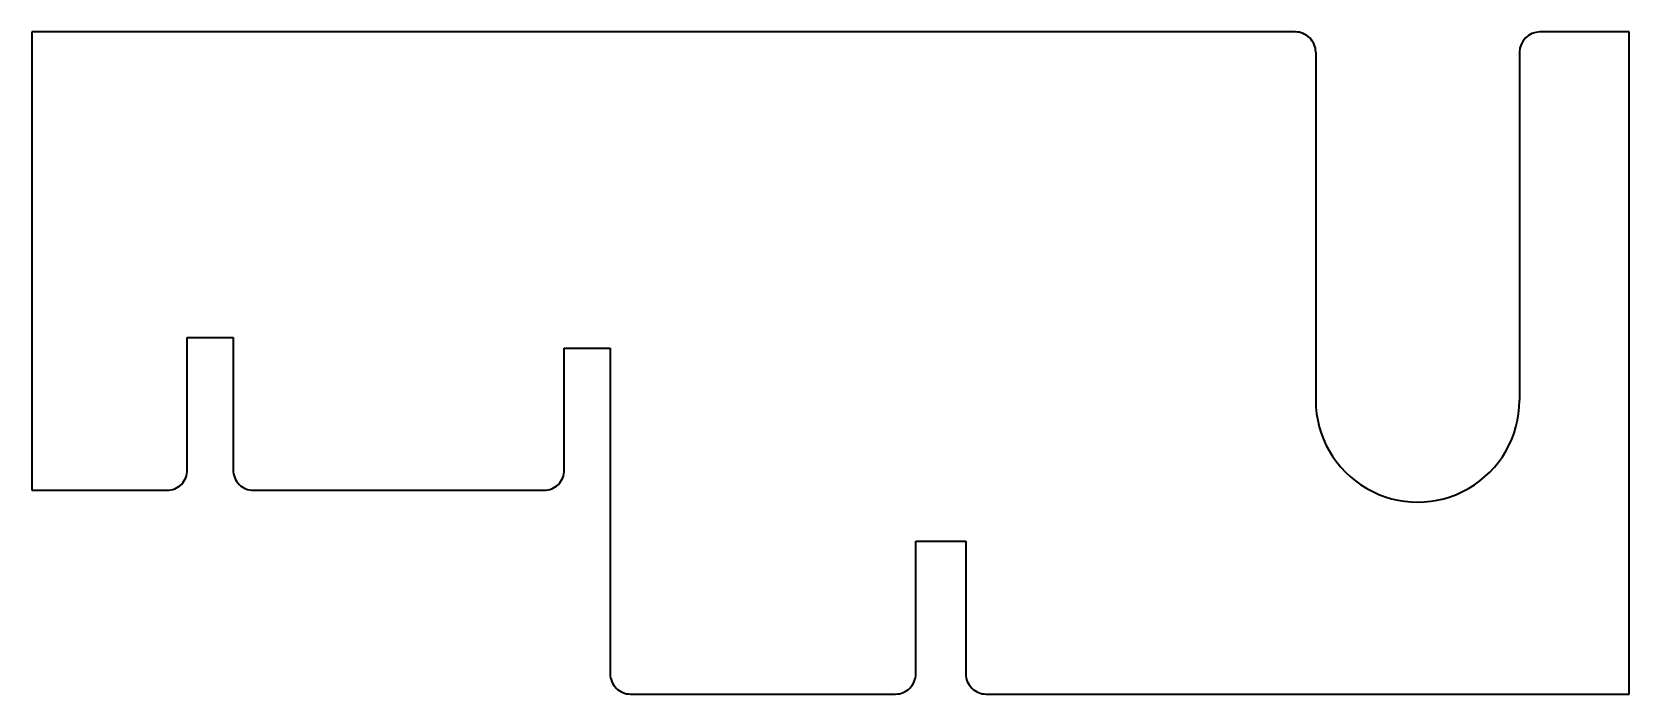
# Model space of a CAD drawing. Extents: x 219 to 375, y 178 to 242.
import ezdxf

# ---------------------------------------------------------------- set-up
doc = ezdxf.new("R2010")
doc.units = 0

msp = doc.modelspace()

# ---------------------------------------------------------------- linework, layer by layer
at = {"color": 7, "lineweight": 35}
for p, q in [((218.624969, 242.5), (218.624969, 197.5)), ((342.624969, 242.5), (218.624969, 242.5)), ((375.374969, 242.5), (366.624969, 242.5)), ((375.374969, 197.5), (375.374969, 242.5)), ((344.624969, 240.5), (344.624969, 206.3461)), ((364.624969, 240.5), (364.624969, 206.3461)), ((233.874969, 212.5), (238.374969, 212.5)), ((233.874969, 199.5), (233.874969, 212.5)), ((238.374969, 212.5), (238.374969, 199.5)), ((270.874969, 211.457428), (275.374969, 211.457428)), ((270.874969, 199.5), (270.874969, 211.457428)), ((275.374969, 211.457428), (275.374969, 197.5)), ((218.624969, 197.5), (231.874969, 197.5)), ((240.374969, 197.5), (268.874969, 197.5)), ((275.374969, 197.5), (275.374969, 179.5)), ((375.374969, 177.5), (375.374969, 197.5)), ((305.374969, 192.5), (310.274994, 192.5)), ((305.374969, 179.5), (305.374969, 192.5)), ((310.274994, 192.5), (310.274994, 179.5)), ((277.374969, 177.5), (303.374969, 177.5)), ((312.274994, 177.5), (375.374969, 177.5))]:
    msp.add_line(p, q, dxfattribs=at)
for centre, radius, start, end in [((342.624969, 240.5), 2, 360, 90.000003), ((366.624969, 240.5), 2, 90.000003, 179.999995), ((354.625031, 206.345947), 9.999927, 179.999595, 0.000727), ((231.874969, 199.5), 2, 269.999997, 360), ((240.374969, 199.5), 2, 179.999995, 269.999997), ((268.874969, 199.5), 2, 269.999997, 360), ((277.374969, 179.5), 2, 179.999995, 269.999997), ((303.374969, 179.5), 2, 269.999997, 360), ((312.274994, 179.5), 2, 179.999995, 269.999997)]:
    msp.add_arc(centre, radius, start, end, dxfattribs=at)

doc.saveas('drawing.dxf')
